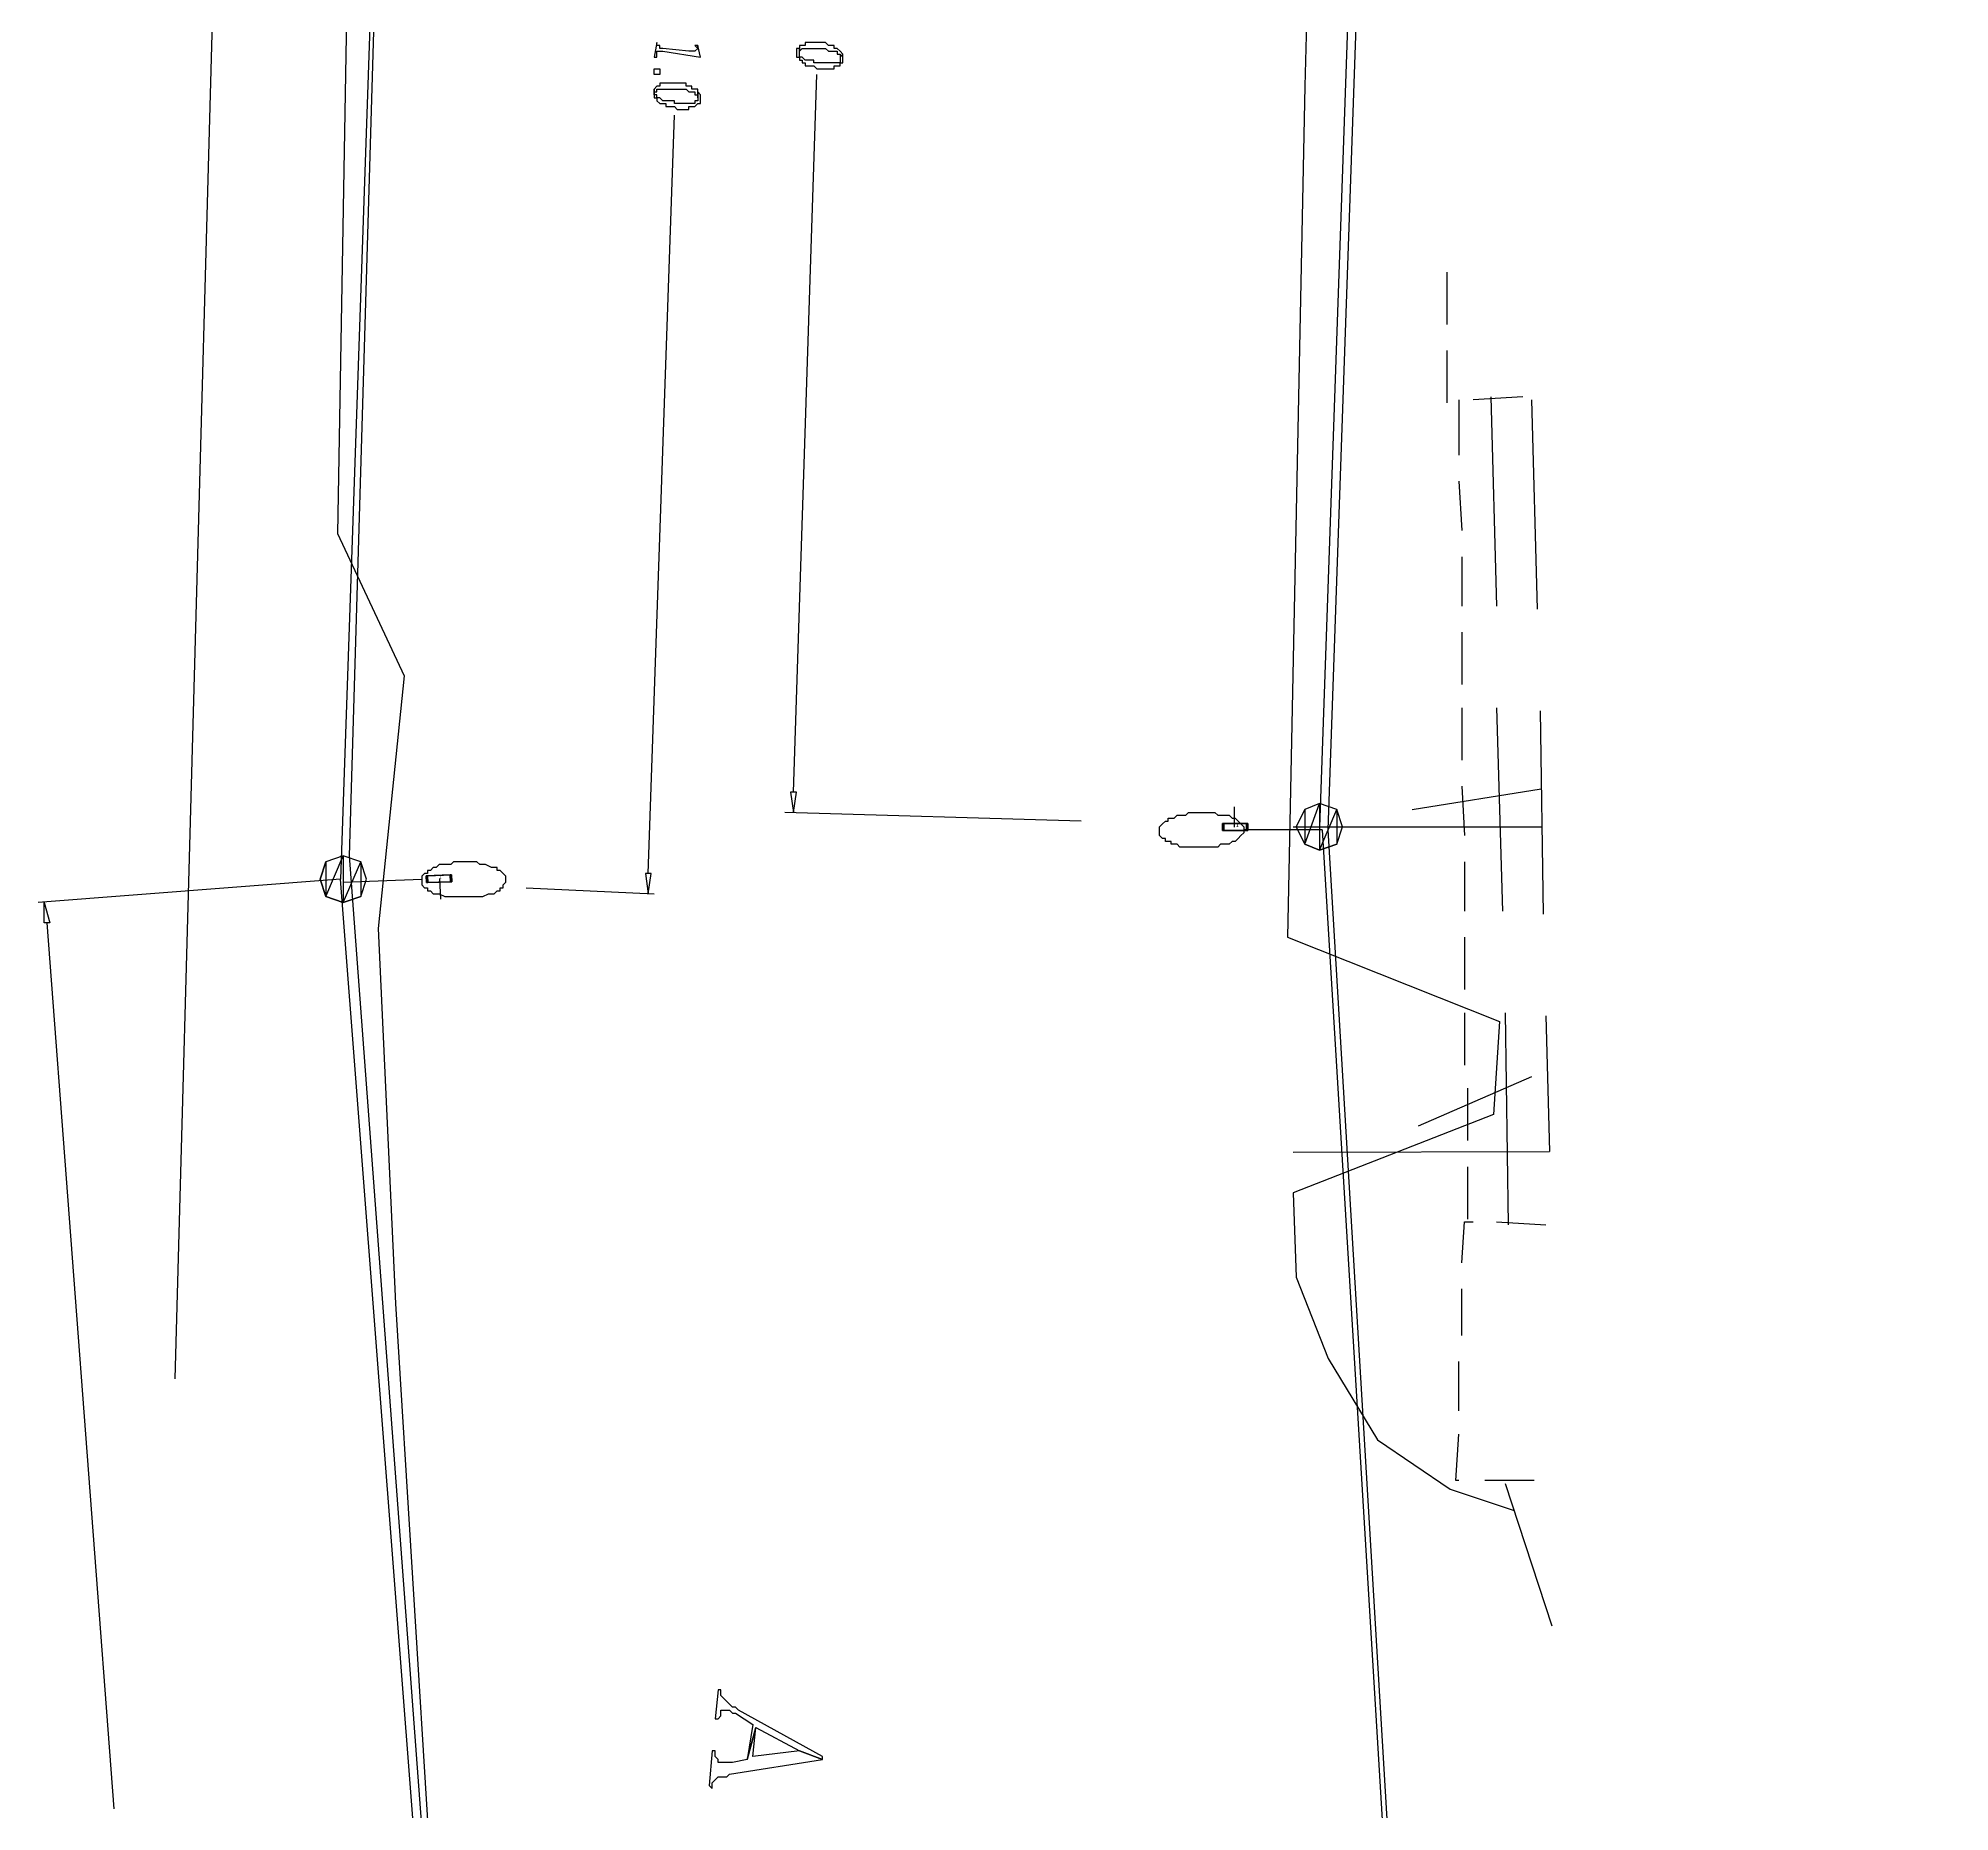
# Model space of a CAD drawing. Extents: x 212106 to 638151, y -1311344 to 1260505.
# Drawn here: x 265676 to 312675, y -870281 to -826673 of the extents above; entities that cross this region are included whole.
import ezdxf

# ---------------------------------------------------------------- set-up
doc = ezdxf.new("R2010")
doc.units = 0
doc.header["$MEASUREMENT"] = 0
for name, color, linetype in [('at_Entity', 7, 'Continuous'), ('DLXLUM01', 3, 'Continuous'), ('DLXLUMEX', 2, 'Continuous'), ('DLXSCENE', 7, 'Continuous')]:
    doc.layers.add(name, color=color, linetype=linetype)

# ---------------------------------------------------------------- blocks, each defined once
blk = doc.blocks.new('*U2')
at = {"color": 1}
blk.add_line((-30, 0), (-30, 500), dxfattribs=at)
for p, q in [((-324, 85), (-324, -85)), ((-295, 85), (-324, 85)), ((-324, 85), (-295, 85)), ((265, 85), (-324, 85)), ((-324, -85), (-324, 85)), ((-324, 85), (265, 85)), ((295, 85), (-295, 85)), ((-295, 85), (-295, -85)), ((-295, -85), (-295, 85)), ((-295, 85), (295, 85)), ((295, 85), (265, 85)), ((265, 85), (295, 85)), ((265, -85), (265, 85)), ((265, 85), (265, -85)), ((295, -85), (295, 85)), ((295, 85), (295, -85)), ((-324, -85), (265, -85)), ((-295, -85), (-324, -85)), ((-324, -85), (-295, -85)), ((265, -85), (-324, -85)), ((-295, -85), (295, -85)), ((295, -85), (-295, -85)), ((265, -85), (295, -85)), ((295, -85), (265, -85))]:
    blk.add_line(p, q)
at = {"layer": 'DLXLUMEX', "color": 7}
blk.add_text('1', height=100, dxfattribs=at).set_placement((0, 0))
blk = doc.blocks.new('*U29')
for p, q in [((291, 96), (-298, 74)), ((-298, 74), (291, 96)), ((-268, 75), (-298, 74)), ((-298, 74), (-268, 75)), ((-298, 74), (-291, -96)), ((-291, -96), (-298, 74)), ((321, 97), (-268, 75)), ((-268, 75), (321, 97)), ((-268, 75), (-261, -95)), ((-261, -95), (-268, 75)), ((291, 96), (321, 97)), ((321, 97), (291, 96)), ((298, -74), (291, 96)), ((291, 96), (298, -74)), ((327, -73), (321, 97)), ((321, 97), (327, -73)), ((-291, -96), (298, -74)), ((298, -74), (-291, -96)), ((-291, -96), (-261, -95)), ((-261, -95), (-291, -96)), ((-261, -95), (327, -73)), ((327, -73), (-261, -95)), ((298, -74), (327, -73)), ((327, -73), (298, -74))]:
    blk.add_line(p, q)
at = {"color": 1}
blk.add_line((30, 1), (48, -499), dxfattribs=at)
at = {"layer": 'DLXLUMEX', "color": 7}
blk.add_text('1', height=100, dxfattribs=at).set_placement((0, 0))
blk = doc.blocks.new('*U97')
for p, q in [((-83396, -834447), (-84610, -875374)), ((-60539, -874732), (-59182, -835733)), ((-57825, -920233), (-60539, -874732)), ((-84610, -875374), (-81039, -923233))]:
    blk.add_line(p, q)

msp = doc.modelspace()

# ---------------------------------------------------------------- linework, layer by layer
at = {"layer": 'at_Entity', "color": 0}
for p, q in [((282818, -360515), (269033, -859640)), ((297675, -796495), (296818, -827851)), ((273533, -810637), (273033, -838851)), ((280890, -826780), (280819, -827137)), ((280819, -827137), (280890, -827137)), ((280890, -826851), (280890, -826780)), ((280890, -826780), (280890, -826780)), ((280890, -826780), (280890, -826780)), ((280962, -826851), (280890, -826851)), ((280890, -826851), (280890, -826851)), ((280890, -826851), (280890, -826851)), ((280890, -826851), (280890, -826851)), ((280890, -827065), (280890, -826994)), ((280890, -826994), (280962, -826994)), ((280890, -827137), (280890, -827065)), ((280890, -827065), (280890, -827065)), ((280890, -827065), (280890, -827065)), ((280890, -827137), (280890, -827137)), ((280962, -826923), (280962, -826851)), ((280962, -826851), (280962, -826851)), ((281033, -826923), (280962, -826923)), ((280962, -826994), (280962, -826994)), ((280962, -826994), (280962, -826994)), ((280962, -826994), (281033, -826994)), ((281676, -826994), (281033, -826923)), ((281033, -826923), (281033, -826923)), ((281033, -826994), (281033, -826994)), ((281033, -826994), (281962, -827137)), ((281747, -826994), (281676, -826994)), ((281676, -826994), (281676, -826994)), ((281819, -826994), (281747, -826994)), ((281747, -826994), (281747, -826994)), ((281890, -826851), (281819, -826851)), ((281819, -826851), (281890, -826923)), ((281890, -826923), (281819, -826994)), ((281819, -826994), (281819, -826994)), ((281819, -826994), (281819, -826994)), ((281819, -826994), (281819, -826994)), ((281890, -826923), (281890, -826851)), ((281962, -827137), (281890, -826851)), ((281890, -826851), (281890, -826923)), ((281890, -826923), (281890, -826923)), ((281890, -826923), (281890, -826923)), ((284390, -826923), (284319, -826923)), ((284319, -826923), (284319, -826923)), ((284319, -826923), (284319, -826994)), ((284319, -826994), (284319, -826994)), ((284319, -826994), (284319, -826994)), ((284319, -826994), (284319, -827065)), ((284319, -827065), (284319, -827065)), ((284319, -827065), (284319, -827065)), ((284319, -827065), (284319, -827137)), ((284319, -827137), (284319, -827137)), ((284319, -827137), (284390, -827137)), ((284462, -826851), (284390, -826851)), ((284390, -826851), (284390, -826923)), ((284390, -826923), (284390, -826923)), ((284390, -826923), (284390, -826994)), ((284390, -826994), (284462, -826923)), ((284390, -826994), (284390, -826923)), ((284390, -826994), (284390, -826994)), ((284390, -826994), (284390, -826994)), ((284390, -826994), (284390, -826994)), ((284390, -826994), (284390, -826994)), ((284390, -827065), (284390, -826994)), ((284390, -827137), (284390, -827065)), ((284390, -827065), (284390, -827065)), ((284462, -827137), (284390, -827137)), ((284390, -827137), (284390, -827137)), ((284390, -827137), (284390, -827137)), ((284390, -827137), (284390, -827208)), ((284533, -826851), (284462, -826851)), ((284462, -826851), (284462, -826851)), ((284462, -826851), (284462, -826851)), ((284462, -826923), (284462, -826923)), ((284462, -826923), (284462, -826923)), ((284462, -826923), (284533, -826923)), ((284533, -827208), (284462, -827137)), ((284462, -827137), (284462, -827137)), ((284604, -826780), (284533, -826780)), ((284533, -826780), (284533, -826851)), ((284533, -826923), (284533, -826923)), ((284533, -826923), (284533, -826923)), ((284533, -826923), (284604, -826923)), ((284676, -826780), (284604, -826780)), ((284604, -826780), (284604, -826780)), ((284604, -826780), (284604, -826780)), ((284604, -826923), (284604, -826923)), ((284604, -826923), (284676, -826923)), ((284747, -826780), (284676, -826780)), ((284676, -826780), (284676, -826780)), ((284676, -826923), (284676, -826923)), ((284676, -826923), (284747, -826923)), ((284819, -826780), (284747, -826780)), ((284747, -826780), (284747, -826780)), ((284747, -826923), (284747, -826923)), ((284747, -826923), (284819, -826923)), ((284890, -826780), (284819, -826780)), ((284819, -826780), (284819, -826780)), ((284819, -826923), (284819, -826923)), ((284819, -826923), (284890, -826923)), ((284962, -826780), (284890, -826780)), ((284890, -826780), (284890, -826780)), ((284890, -826923), (284890, -826923)), ((284890, -826923), (284962, -826923)), ((285033, -826780), (284962, -826780)), ((284962, -826780), (284962, -826780)), ((284962, -826923), (284962, -826923)), ((284962, -826923), (284962, -826923)), ((284962, -826923), (285033, -826923)), ((285104, -826851), (285033, -826780)), ((285033, -826780), (285033, -826780)), ((285033, -826923), (285033, -826923)), ((285033, -826923), (285104, -826994)), ((285176, -826851), (285104, -826851)), ((285104, -826851), (285104, -826851)), ((285104, -826994), (285104, -826994)), ((285104, -826994), (285176, -826994)), ((285247, -826851), (285176, -826851)), ((285176, -826851), (285176, -826851)), ((285176, -826851), (285176, -826851)), ((285176, -826994), (285176, -826994)), ((285176, -826994), (285247, -826994)), ((285247, -826923), (285247, -826851)), ((285247, -826851), (285247, -826851)), ((285319, -826923), (285247, -826923)), ((285247, -826994), (285247, -826994)), ((285247, -826994), (285319, -826994)), ((285390, -826994), (285319, -826923)), ((285319, -826923), (285319, -826923)), ((285319, -826923), (285319, -826923)), ((285319, -826994), (285319, -827065)), ((285319, -827065), (285390, -827065)), ((285462, -827065), (285390, -826994)), ((285390, -826994), (285390, -826994)), ((285390, -826994), (285390, -826994)), ((285390, -827065), (285390, -827065)), ((285390, -827065), (285390, -827065)), ((285390, -827065), (285390, -827137)), ((285390, -827137), (285462, -827065)), ((285462, -827065), (285390, -827137)), ((285390, -827137), (285390, -827137)), ((285390, -827137), (285390, -827137)), ((285390, -827137), (285390, -827208)), ((285462, -827137), (285462, -827065)), ((285462, -827137), (285462, -827137)), ((285462, -827208), (285462, -827137)), ((280819, -827494), (280819, -827423)), ((280819, -827423), (280819, -827423)), ((280819, -827423), (280819, -827423)), ((280819, -827423), (280890, -827423)), ((280819, -827565), (280819, -827494)), ((280819, -827494), (280819, -827494)), ((280819, -827494), (280819, -827494)), ((280819, -827494), (280819, -827494)), ((280890, -827565), (280819, -827565)), ((280890, -827423), (280890, -827423)), ((280890, -827423), (280890, -827423)), ((280890, -827423), (280962, -827423)), ((280962, -827565), (280890, -827565)), ((280890, -827565), (280890, -827565)), ((280890, -827565), (280890, -827565)), ((280962, -827423), (280962, -827423)), ((280962, -827423), (280962, -827423)), ((280962, -827423), (280962, -827423)), ((280962, -827423), (280962, -827494)), ((280962, -827494), (280962, -827565)), ((280962, -827494), (280962, -827494)), ((280962, -827494), (280962, -827494)), ((280962, -827494), (280962, -827494)), ((284247, -845208), (284819, -827565)), ((284390, -827208), (284390, -827208)), ((284390, -827208), (284390, -827208)), ((284390, -827208), (284462, -827208)), ((284462, -827208), (284462, -827280)), ((284462, -827280), (284533, -827280)), ((284604, -827208), (284533, -827208)), ((284533, -827208), (284533, -827208)), ((284533, -827208), (284533, -827208)), ((284533, -827280), (284533, -827280)), ((284533, -827280), (284533, -827351)), ((284533, -827351), (284533, -827351)), ((284533, -827351), (284604, -827351)), ((284676, -827208), (284604, -827208)), ((284604, -827208), (284604, -827208)), ((284604, -827351), (284604, -827351)), ((284604, -827351), (284676, -827351)), ((284747, -827208), (284676, -827208)), ((284676, -827208), (284676, -827208)), ((284676, -827208), (284676, -827208)), ((284676, -827351), (284676, -827351)), ((284676, -827351), (284747, -827351)), ((284747, -827280), (284747, -827208)), ((284819, -827280), (284747, -827280)), ((284747, -827351), (284747, -827351)), ((284747, -827351), (284819, -827423)), ((284890, -827280), (284819, -827280)), ((284819, -827423), (284819, -827423)), ((284819, -827423), (284890, -827423)), ((284962, -827280), (284890, -827280)), ((284890, -827280), (284890, -827280)), ((284890, -827423), (284890, -827423)), ((284890, -827423), (284890, -827423)), ((284890, -827423), (284962, -827423)), ((285033, -827280), (284962, -827280)), ((284962, -827280), (284962, -827280)), ((284962, -827423), (284962, -827423)), ((284962, -827423), (285033, -827423)), ((285104, -827280), (285033, -827280)), ((285033, -827280), (285033, -827280)), ((285033, -827423), (285033, -827423)), ((285033, -827423), (285104, -827423)), ((285176, -827280), (285104, -827280)), ((285104, -827280), (285104, -827280)), ((285104, -827423), (285104, -827423)), ((285104, -827423), (285176, -827423)), ((285247, -827280), (285176, -827280)), ((285176, -827280), (285176, -827280)), ((285176, -827423), (285176, -827423)), ((285176, -827423), (285176, -827423)), ((285176, -827423), (285247, -827423)), ((285319, -827280), (285247, -827280)), ((285247, -827280), (285247, -827280)), ((285247, -827280), (285247, -827280)), ((285247, -827423), (285247, -827351)), ((285247, -827351), (285319, -827351)), ((285390, -827280), (285319, -827280)), ((285319, -827280), (285319, -827280)), ((285319, -827351), (285319, -827351)), ((285319, -827351), (285319, -827351)), ((285319, -827351), (285319, -827351)), ((285319, -827351), (285390, -827351)), ((285390, -827208), (285390, -827208)), ((285390, -827208), (285390, -827208)), ((285390, -827208), (285390, -827208)), ((285390, -827208), (285390, -827280)), ((285390, -827351), (285390, -827280)), ((285390, -827280), (285462, -827280)), ((285462, -827280), (285462, -827208)), ((285462, -827208), (285462, -827208)), ((285462, -827208), (285462, -827208)), ((285462, -827280), (285462, -827280)), ((280890, -827851), (280819, -827923)), ((280819, -827923), (280819, -827994)), ((280819, -827994), (280819, -827923)), ((280819, -827923), (280819, -827923)), ((280819, -827923), (280819, -827923)), ((280819, -827923), (280819, -827923)), ((280819, -827923), (280819, -827994)), ((280819, -827994), (280819, -827994)), ((280819, -827994), (280890, -827994)), ((280819, -828065), (280819, -827994)), ((280819, -827994), (280819, -827994)), ((280819, -827994), (280819, -827994)), ((280819, -827994), (280819, -828065)), ((280890, -828065), (280819, -828065)), ((280819, -828065), (280819, -828065)), ((280819, -828065), (280819, -828065)), ((280819, -828065), (280819, -828137)), ((280962, -827851), (280890, -827851)), ((280890, -827851), (280890, -827851)), ((280890, -827851), (280890, -827851)), ((280890, -827994), (280890, -827923)), ((280890, -827923), (280890, -827923)), ((280890, -827923), (280962, -827923)), ((280890, -827994), (280890, -827994)), ((280890, -828137), (280890, -828065)), ((280890, -828065), (280890, -828065)), ((280890, -828065), (280890, -828065)), ((281033, -827780), (280962, -827780)), ((280962, -827780), (280962, -827780)), ((280962, -827780), (280962, -827851)), ((280962, -827923), (280962, -827923)), ((280962, -827923), (280962, -827923)), ((280962, -827923), (281033, -827923)), ((281105, -827780), (281033, -827780)), ((281033, -827780), (281033, -827780)), ((281033, -827923), (281033, -827923)), ((281033, -827923), (281105, -827923)), ((281176, -827780), (281105, -827780)), ((281105, -827780), (281105, -827780)), ((281105, -827923), (281105, -827923)), ((281105, -827923), (281105, -827923)), ((281105, -827923), (281176, -827923)), ((281247, -827780), (281176, -827780)), ((281176, -827780), (281176, -827780)), ((281176, -827780), (281176, -827780)), ((281176, -827923), (281176, -827923)), ((281176, -827923), (281247, -827923)), ((281319, -827780), (281247, -827780)), ((281247, -827780), (281247, -827780)), ((281247, -827923), (281247, -827923)), ((281247, -827923), (281319, -827923)), ((281390, -827780), (281319, -827780)), ((281319, -827780), (281319, -827780)), ((281319, -827923), (281390, -827923)), ((281462, -827780), (281390, -827780)), ((281390, -827780), (281390, -827780)), ((281390, -827923), (281390, -827923)), ((281390, -827923), (281390, -827923)), ((281390, -827923), (281462, -827923)), ((281533, -827780), (281462, -827780)), ((281462, -827780), (281462, -827780)), ((281462, -827923), (281462, -827923)), ((281462, -827923), (281533, -827923)), ((281605, -827780), (281533, -827780)), ((281533, -827780), (281533, -827780)), ((281533, -827923), (281533, -827923)), ((281533, -827923), (281605, -827923)), ((281605, -827851), (281605, -827780)), ((281676, -827851), (281605, -827851)), ((281605, -827923), (281605, -827923)), ((281605, -827923), (281676, -827994)), ((281747, -827851), (281676, -827851)), ((281676, -827851), (281676, -827851)), ((281676, -827851), (281676, -827851)), ((281676, -827851), (281676, -827851)), ((281676, -827994), (281676, -827994)), ((281676, -827994), (281747, -827994)), ((281747, -827923), (281747, -827851)), ((281819, -827923), (281747, -827923)), ((281747, -827994), (281747, -827994)), ((281747, -827994), (281819, -827994)), ((281890, -827923), (281819, -827923)), ((281819, -827923), (281819, -827923)), ((281819, -827994), (281819, -827994)), ((281819, -827994), (281819, -828065)), ((281819, -828065), (281890, -828065)), ((281890, -827994), (281890, -827923)), ((281890, -827994), (281890, -827994)), ((281890, -828137), (281890, -827994)), ((281962, -828065), (281890, -827994)), ((281890, -827994), (281890, -828137)), ((281890, -828065), (281890, -828065)), ((281890, -828065), (281890, -828065)), ((281890, -828065), (281890, -828137)), ((281962, -828137), (281962, -828065)), ((296818, -827851), (296390, -848779)), ((280676, -847208), (281319, -828565)), ((280819, -828137), (280819, -828137)), ((280819, -828137), (280890, -828137)), ((280962, -828137), (280890, -828137)), ((280890, -828137), (280890, -828208)), ((280890, -828208), (280890, -828208)), ((280890, -828208), (280890, -828208)), ((280890, -828208), (280962, -828280)), ((281033, -828208), (280962, -828137)), ((280962, -828137), (280962, -828137)), ((280962, -828137), (280962, -828137)), ((280962, -828280), (280962, -828280)), ((280962, -828280), (281033, -828280)), ((281105, -828208), (281033, -828208)), ((281033, -828208), (281033, -828208)), ((281033, -828280), (281033, -828280)), ((281033, -828280), (281033, -828280)), ((281033, -828280), (281105, -828280)), ((281176, -828208), (281105, -828208)), ((281105, -828208), (281105, -828208)), ((281105, -828208), (281105, -828208)), ((281105, -828280), (281105, -828351)), ((281105, -828351), (281105, -828351)), ((281105, -828351), (281176, -828351)), ((281247, -828208), (281176, -828208)), ((281176, -828208), (281176, -828208)), ((281176, -828351), (281176, -828351)), ((281176, -828351), (281247, -828351)), ((281319, -828208), (281247, -828208)), ((281247, -828208), (281247, -828208)), ((281247, -828351), (281247, -828351)), ((281247, -828351), (281319, -828351)), ((281319, -828280), (281319, -828208)), ((281390, -828280), (281319, -828280)), ((281319, -828351), (281319, -828351)), ((281319, -828351), (281390, -828423)), ((281462, -828280), (281390, -828280)), ((281390, -828280), (281390, -828280)), ((281390, -828423), (281390, -828423)), ((281390, -828423), (281390, -828423)), ((281390, -828423), (281462, -828423)), ((281533, -828280), (281462, -828280)), ((281462, -828280), (281462, -828280)), ((281462, -828423), (281462, -828423)), ((281462, -828423), (281533, -828423)), ((281605, -828280), (281533, -828280)), ((281533, -828280), (281533, -828280)), ((281533, -828423), (281533, -828423)), ((281533, -828423), (281605, -828423)), ((281676, -828280), (281605, -828280)), ((281605, -828280), (281605, -828280)), ((281605, -828423), (281605, -828423)), ((281605, -828423), (281676, -828423)), ((281747, -828280), (281676, -828280)), ((281676, -828280), (281676, -828280)), ((281676, -828423), (281676, -828351)), ((281676, -828351), (281747, -828351)), ((281819, -828280), (281747, -828280)), ((281747, -828280), (281747, -828280)), ((281747, -828280), (281747, -828280)), ((281747, -828351), (281747, -828351)), ((281747, -828351), (281747, -828351)), ((281747, -828351), (281819, -828351)), ((281890, -828208), (281819, -828208)), ((281819, -828208), (281819, -828280)), ((281819, -828351), (281890, -828280)), ((281819, -828351), (281819, -828351)), ((281819, -828351), (281819, -828351)), ((281890, -828137), (281890, -828137)), ((281890, -828137), (281890, -828137)), ((281890, -828137), (281890, -828208)), ((281890, -828208), (281890, -828208)), ((281890, -828208), (281890, -828208)), ((281890, -828280), (281890, -828280)), ((281890, -828280), (281890, -828280)), ((281890, -828280), (281962, -828280)), ((281962, -828208), (281962, -828137)), ((281962, -828280), (281962, -828208)), ((281962, -828208), (281962, -828208)), ((281962, -828208), (281962, -828208)), ((300318, -833708), (300318, -832422)), ((300318, -835637), (300318, -834351)), ((300604, -835565), (300604, -836922)), ((302175, -835494), (300961, -835565)), ((301390, -835494), (301532, -840636)), ((302390, -835565), (302532, -840708)), ((300604, -837565), (300675, -838779)), ((273033, -838851), (274676, -842351)), ((300675, -839422), (300675, -840636)), ((300675, -841279), (300675, -842565)), ((274676, -842351), (274033, -848565)), ((300675, -843136), (300675, -844422)), ((301532, -843136), (301675, -848136)), ((302604, -843208), (302675, -848208)), ((284319, -845208), (284176, -845208)), ((284176, -845208), (284247, -845708)), ((284247, -845708), (284319, -845208)), ((297175, -845493), (296818, -845636)), ((297175, -845493), (296818, -845636)), ((296818, -846493), (297175, -845493)), ((296818, -846493), (297175, -845493)), ((297175, -845493), (296818, -845636)), ((297175, -845493), (296818, -845636)), ((297175, -845493), (296818, -845636)), ((296818, -846493), (297175, -845493)), ((296818, -846493), (297175, -845493)), ((297175, -845493), (296818, -845636)), ((297604, -845636), (297175, -845493)), ((297604, -845636), (297175, -845493)), ((297175, -845493), (297175, -846636)), ((297175, -845493), (297175, -846636)), ((297604, -845636), (297175, -845493)), ((297604, -845636), (297175, -845493)), ((297604, -845636), (297175, -845493)), ((297175, -845493), (297175, -846636)), ((297175, -845493), (297175, -846636)), ((297604, -845636), (297175, -845493)), ((299461, -845636), (302631, -845129)), ((300675, -845065), (300747, -846279)), ((291319, -845922), (284033, -845708)), ((293318, -845993), (293390, -845922)), ((293390, -845922), (293461, -845922)), ((293461, -845922), (293461, -845851)), ((293461, -845851), (293533, -845851)), ((293533, -845851), (293604, -845851)), ((293604, -845851), (293676, -845779)), ((293676, -845779), (293747, -845779)), ((293747, -845779), (293818, -845779)), ((293818, -845779), (293890, -845779)), ((293890, -845779), (293961, -845708)), ((293961, -845708), (294033, -845708)), ((294033, -845708), (294104, -845708)), ((294104, -845708), (294176, -845708)), ((294176, -845708), (294247, -845708)), ((294247, -845708), (294318, -845708)), ((294318, -845708), (294390, -845708)), ((294390, -845708), (294461, -845708)), ((294461, -845708), (294533, -845708)), ((294533, -845708), (294604, -845708)), ((294604, -845708), (294676, -845779)), ((294676, -845779), (294747, -845779)), ((294747, -845779), (294818, -845779)), ((294818, -845779), (294890, -845779)), ((294890, -845779), (294961, -845779)), ((294961, -845779), (295033, -845851)), ((295033, -845851), (295104, -845851)), ((295104, -845851), (295176, -845922)), ((295176, -845922), (295247, -845993)), ((296818, -845636), (296604, -846065)), ((296604, -846065), (296818, -845636)), ((296818, -845636), (296604, -846065)), ((296818, -845636), (296604, -846065)), ((296604, -846065), (296818, -845636)), ((296818, -845636), (296604, -846065)), ((296818, -845636), (296818, -846493)), ((296818, -845636), (296818, -846493)), ((296818, -845636), (296818, -846493)), ((296818, -845636), (296818, -846493)), ((297175, -846636), (297604, -845636)), ((297175, -846636), (297604, -845636)), ((297175, -846636), (297604, -845636)), ((297175, -846636), (297604, -845636)), ((297747, -846065), (297604, -845636)), ((297747, -846065), (297604, -845636)), ((297604, -845636), (297604, -846493)), ((297604, -845636), (297604, -846493)), ((297747, -846065), (297604, -845636)), ((297747, -846065), (297604, -845636)), ((297747, -846065), (297604, -845636)), ((297604, -845636), (297604, -846493)), ((297604, -845636), (297604, -846493)), ((297747, -846065), (297604, -845636)), ((293247, -846065), (293318, -845993)), ((293247, -846136), (293247, -846065)), ((293247, -846208), (293247, -846136)), ((293247, -846136), (293247, -846136)), ((293247, -846279), (293247, -846208)), ((293318, -846351), (293247, -846279)), ((293390, -846351), (293318, -846351)), ((293390, -846422), (293390, -846351)), ((293461, -846422), (293390, -846422)), ((293533, -846422), (293461, -846422)), ((293533, -846493), (293533, -846422)), ((295033, -846422), (294961, -846493)), ((295104, -846422), (295033, -846422)), ((295176, -846351), (295104, -846422)), ((295247, -846279), (295176, -846351)), ((295247, -845993), (295318, -846065)), ((295318, -846208), (295247, -846279)), ((295318, -846065), (295318, -846136)), ((297247, -846136), (295318, -846136)), ((295318, -846136), (295318, -846208)), ((296533, -846065), (302645, -846065)), ((296604, -846065), (296818, -846493)), ((296818, -846493), (296604, -846065)), ((296604, -846065), (296818, -846493)), ((296604, -846065), (296818, -846493)), ((296818, -846493), (296604, -846065)), ((296604, -846065), (296818, -846493)), ((297604, -846493), (297747, -846065)), ((297604, -846493), (297747, -846065)), ((297604, -846493), (297747, -846065)), ((297604, -846493), (297747, -846065)), ((297604, -846493), (297747, -846065)), ((297604, -846493), (297747, -846065)), ((273176, -846779), (272748, -846922)), ((273176, -846779), (272748, -846922)), ((272748, -847779), (273176, -846779)), ((272748, -847779), (273176, -846779)), ((273176, -846779), (272748, -846922)), ((273176, -846779), (272748, -846922)), ((273176, -846779), (272748, -846922)), ((272748, -847779), (273176, -846779)), ((272748, -847779), (273176, -846779)), ((273176, -846779), (272748, -846922)), ((273605, -846922), (273176, -846779)), ((273605, -846922), (273176, -846779)), ((273176, -846779), (273176, -847922)), ((273176, -846779), (273176, -847922)), ((273605, -846922), (273176, -846779)), ((273605, -846922), (273176, -846779)), ((273605, -846922), (273176, -846779)), ((273176, -846779), (273176, -847922)), ((273176, -846779), (273176, -847922)), ((273605, -846922), (273176, -846779)), ((293604, -846493), (293533, -846493)), ((293676, -846493), (293604, -846493)), ((293747, -846565), (293676, -846493)), ((293818, -846565), (293747, -846565)), ((293890, -846565), (293818, -846565)), ((293961, -846565), (293890, -846565)), ((294033, -846565), (293961, -846565)), ((294104, -846565), (294033, -846565)), ((294176, -846565), (294104, -846565)), ((294247, -846565), (294176, -846565)), ((294318, -846565), (294247, -846565)), ((294390, -846565), (294318, -846565)), ((294461, -846565), (294390, -846565)), ((294533, -846565), (294461, -846565)), ((294604, -846565), (294533, -846565)), ((294676, -846565), (294604, -846565)), ((294747, -846493), (294676, -846565)), ((294818, -846493), (294747, -846493)), ((294890, -846493), (294818, -846493)), ((294961, -846493), (294890, -846493)), ((296818, -846493), (297175, -846636)), ((297175, -846636), (296818, -846493)), ((296818, -846493), (297175, -846636)), ((296818, -846493), (297175, -846636)), ((297175, -846636), (296818, -846493)), ((296818, -846493), (297175, -846636)), ((297175, -846636), (297604, -846493)), ((297604, -846493), (297175, -846636)), ((297175, -846636), (297604, -846493)), ((297175, -846636), (297604, -846493)), ((297604, -846493), (297175, -846636)), ((297175, -846636), (297604, -846493)), ((297175, -846636), (297175, -846636)), ((297175, -846636), (297175, -846636)), ((297175, -846636), (297175, -846636)), ((273105, -847351), (265676, -847922)), ((272748, -846922), (272605, -847351)), ((272605, -847351), (272748, -846922)), ((272748, -846922), (272605, -847351)), ((272748, -846922), (272605, -847351)), ((272605, -847351), (272748, -846922)), ((272748, -846922), (272605, -847351)), ((272605, -847351), (272748, -847779)), ((272748, -847779), (272605, -847351)), ((272605, -847351), (272748, -847779)), ((272605, -847351), (272748, -847779)), ((272748, -847779), (272605, -847351)), ((272605, -847351), (272748, -847779)), ((272748, -846922), (272748, -847779)), ((272748, -846922), (272748, -847779)), ((272748, -846922), (272748, -847779)), ((272748, -846922), (272748, -847779)), ((273176, -847922), (273605, -846922)), ((273176, -847922), (273605, -846922)), ((273176, -847922), (273605, -846922)), ((273176, -847922), (273605, -846922)), ((273176, -847422), (275105, -847351)), ((273748, -847351), (273605, -846922)), ((273748, -847351), (273605, -846922)), ((273605, -846922), (273605, -847779)), ((273605, -846922), (273605, -847779)), ((273748, -847351), (273605, -846922)), ((273748, -847351), (273605, -846922)), ((273748, -847351), (273605, -846922)), ((273605, -846922), (273605, -847779)), ((273605, -846922), (273605, -847779)), ((273748, -847351), (273605, -846922)), ((273605, -847779), (273748, -847351)), ((273605, -847779), (273748, -847351)), ((273605, -847779), (273748, -847351)), ((273605, -847779), (273748, -847351)), ((273605, -847779), (273748, -847351)), ((273605, -847779), (273748, -847351)), ((275176, -847208), (275105, -847279)), ((275105, -847279), (275105, -847351)), ((275105, -847351), (275105, -847422)), ((275248, -847208), (275176, -847208)), ((275319, -847136), (275248, -847136)), ((275248, -847136), (275248, -847208)), ((275390, -847065), (275319, -847136)), ((275462, -847065), (275390, -847065)), ((275533, -846993), (275462, -847065)), ((275605, -846993), (275533, -846993)), ((275748, -846993), (275605, -846993)), ((275819, -846993), (275748, -846993)), ((275890, -846922), (275819, -846993)), ((276033, -846922), (275890, -846922)), ((276105, -846922), (276033, -846922)), ((276248, -846922), (276105, -846922)), ((276319, -846922), (276248, -846922)), ((276462, -846922), (276319, -846922)), ((276533, -846993), (276462, -846922)), ((276605, -846993), (276533, -846993)), ((276676, -846993), (276605, -846993)), ((276819, -847065), (276676, -846993)), ((276890, -847065), (276819, -847065)), ((276962, -847065), (276890, -847065)), ((276962, -847136), (276962, -847065)), ((277033, -847136), (276962, -847136)), ((277105, -847208), (277033, -847136)), ((277176, -847279), (277105, -847208)), ((277176, -847351), (277176, -847279)), ((277176, -847422), (277176, -847351)), ((277176, -847351), (277176, -847351)), ((280747, -847208), (280605, -847208)), ((280605, -847208), (280676, -847708)), ((280676, -847708), (280747, -847208)), ((300747, -846922), (300747, -848136)), ((272748, -847779), (273176, -847922)), ((273176, -847922), (272748, -847779)), ((272748, -847779), (273176, -847922)), ((272748, -847779), (273176, -847922)), ((273176, -847922), (272748, -847779)), ((272748, -847779), (273176, -847922)), ((273176, -847922), (273605, -847779)), ((273605, -847779), (273176, -847922)), ((273176, -847922), (273605, -847779)), ((273176, -847922), (273605, -847779)), ((273605, -847779), (273176, -847922)), ((273176, -847922), (273605, -847779)), ((275105, -847422), (275105, -847493)), ((275105, -847493), (275176, -847565)), ((275176, -847565), (275248, -847565)), ((275248, -847565), (275248, -847636)), ((275248, -847636), (275319, -847636)), ((275319, -847636), (275390, -847708)), ((275390, -847708), (275462, -847708)), ((275462, -847708), (275533, -847708)), ((275533, -847708), (275676, -847779)), ((275676, -847779), (275748, -847779)), ((275748, -847779), (275819, -847779)), ((275819, -847779), (275962, -847779)), ((275962, -847779), (276033, -847779)), ((276033, -847779), (276105, -847779)), ((276105, -847779), (276248, -847779)), ((276248, -847779), (276319, -847779)), ((276319, -847779), (276462, -847779)), ((276462, -847779), (276533, -847779)), ((276533, -847779), (276605, -847779)), ((276605, -847779), (276748, -847708)), ((276748, -847708), (276819, -847708)), ((276819, -847708), (276890, -847708)), ((276890, -847708), (276962, -847636)), ((276962, -847636), (277033, -847636)), ((277033, -847636), (277033, -847565)), ((277033, -847565), (277105, -847565)), ((277105, -847493), (277176, -847422)), ((277105, -847565), (277105, -847493)), ((277676, -847565), (280819, -847708)), ((265819, -848422), (265819, -847922)), ((265819, -847922), (265962, -848422)), ((273176, -847922), (273176, -847922)), ((273176, -847922), (273176, -847922)), ((273176, -847922), (273176, -847922)), ((265962, -848422), (265819, -848422)), ((265891, -848422), (267534, -870210)), ((274033, -848565), (274462, -857782)), ((296390, -848779), (301604, -850850)), ((300747, -848779), (300747, -850065)), ((300747, -850636), (300747, -851922)), ((301747, -850636), (301818, -855850)), ((301604, -850850), (301461, -853136)), ((302747, -850708), (302838, -854047)), ((300818, -852493), (300818, -853779)), ((301461, -853136), (296533, -855065)), ((296533, -854065), (302838, -854047)), ((300818, -854422), (300818, -855707)), ((296533, -855065), (296604, -857139)), ((300675, -856782), (300747, -855779)), ((300747, -855779), (300961, -855779)), ((301532, -855779), (302747, -855850)), ((296604, -857139), (297390, -859139)), ((300675, -858567), (300675, -857425)), ((274462, -857782), (275962, -882067)), ((297390, -859139), (298604, -861139)), ((300604, -860424), (300604, -859210)), ((300533, -862139), (300604, -860996)), ((298604, -861139), (300390, -862353)), ((300390, -862353), (301964, -862874)), ((300604, -862139), (300533, -862139)), ((302461, -862139), (301247, -862139)), ((301747, -862210), (302890, -865710))]:
    msp.add_line(p, q, dxfattribs=at)
at = {"layer": 'at_Entity', "color": 1}
for p, q in [((288390, -405152), (273105, -847350)), ((312675, -405792), (297176, -846069)), ((297247, -846136), (299961, -891066)), ((276748, -894638), (273105, -847351)), ((282390, -867281), (282319, -867996)), ((282462, -867281), (282390, -867281)), ((282462, -867424), (282462, -867281)), ((282533, -867496), (282462, -867424)), ((282604, -867567), (282533, -867496)), ((282533, -867496), (282533, -867496)), ((282676, -867638), (282604, -867567)), ((282604, -867567), (282604, -867567)), ((282319, -867996), (282390, -867996)), ((282390, -867996), (282462, -867924)), ((282390, -867996), (282390, -867996)), ((282462, -867853), (282462, -867781)), ((282462, -867781), (282533, -867781)), ((282462, -867924), (282462, -867853)), ((282533, -867781), (282604, -867781)), ((282604, -867781), (282604, -867781)), ((282604, -867781), (282676, -867781)), ((282747, -867710), (282676, -867638)), ((282676, -867781), (282747, -867853)), ((282819, -867710), (282747, -867710)), ((282747, -867853), (282819, -867853)), ((282890, -867781), (282819, -867710)), ((282819, -867853), (283247, -868138)), ((284962, -868924), (282890, -867781)), ((283247, -868138), (283104, -868996)), ((283104, -868996), (283319, -868210)), ((283319, -868210), (283104, -868996)), ((283247, -868924), (283319, -868210)), ((283319, -868210), (284390, -868781)), ((282247, -868781), (282176, -869638)), ((282319, -868781), (282247, -868781)), ((282319, -868853), (282319, -868781)), ((282319, -868924), (282319, -868853)), ((282390, -868996), (282319, -868924)), ((282390, -869067), (282390, -868996)), ((282676, -869353), (284962, -868996)), ((283104, -868996), (282747, -869067)), ((284390, -868781), (283247, -868924)), ((284390, -868781), (284962, -868996)), ((284962, -868996), (284390, -868781)), ((284962, -868996), (284962, -868924)), ((282319, -869496), (282390, -869424)), ((282462, -869067), (282390, -869067)), ((282390, -869424), (282462, -869424)), ((282533, -869067), (282462, -869067)), ((282462, -869424), (282533, -869424)), ((282604, -869067), (282533, -869067)), ((282533, -869424), (282604, -869424)), ((282676, -869067), (282604, -869067)), ((282604, -869424), (282676, -869353)), ((282747, -869067), (282676, -869067)), ((282176, -869638), (282247, -869710)), ((282247, -869567), (282319, -869496)), ((282247, -869638), (282247, -869567)), ((282247, -869710), (282247, -869638)), ((282319, -869496), (282319, -869496)), ((282319, -869496), (282319, -869496))]:
    msp.add_line(p, q, dxfattribs=at)
at = {"layer": 'at_Entity', "color": 2}
msp.add_line((302390, -852208), (299604, -853422), dxfattribs=at)

# ---------------------------------------------------------------- block references
at = {"layer": 'DLXLUM01'}
for name, p in [('*U2', (295118, -846069)), ('*U29', (275516, -847339))]:
    msp.add_blockref(name, p, dxfattribs=at)
at = {"layer": 'DLXSCENE'}
msp.add_blockref('*U97', (357928, 28595), dxfattribs=at)

doc.saveas('drawing.dxf')
